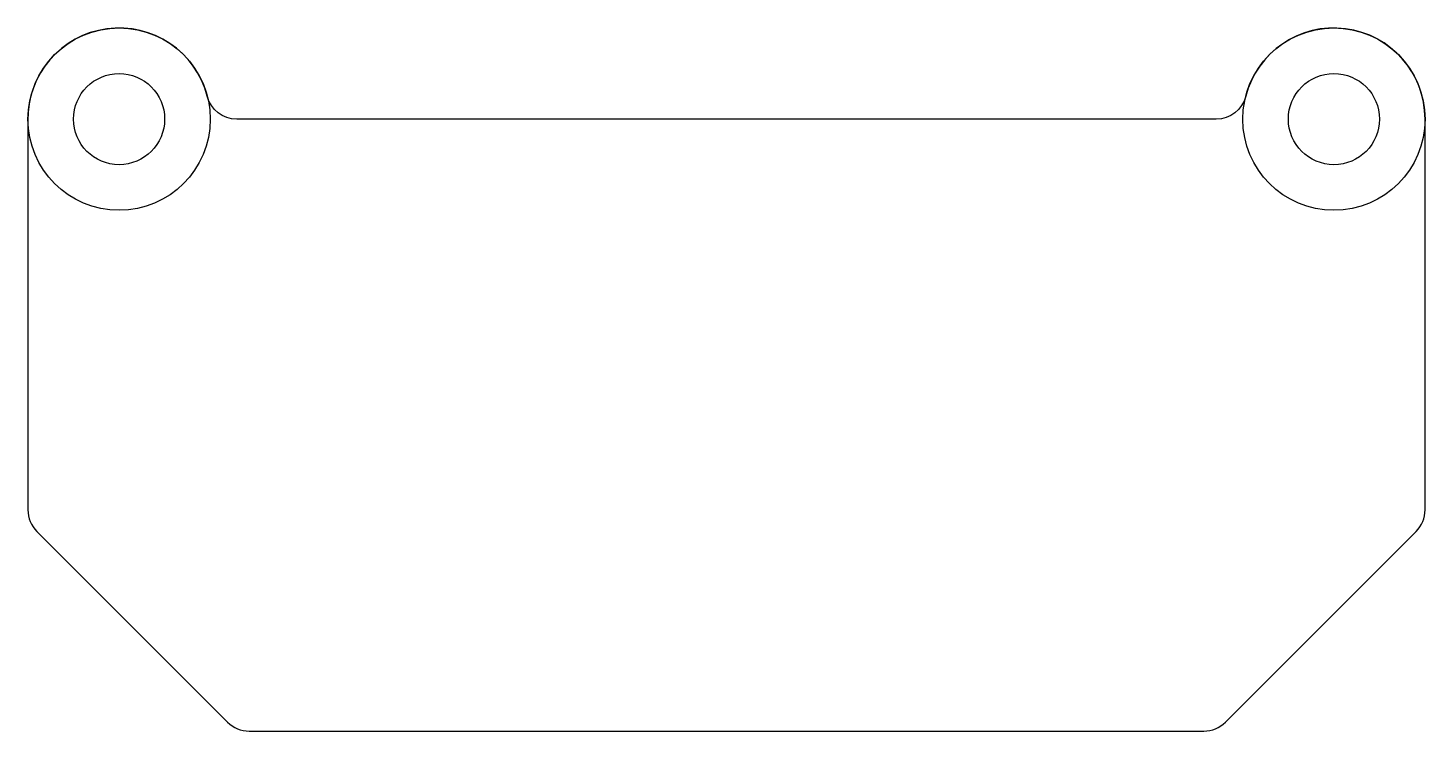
# Model space of a CAD drawing. Header units: inches. Extents: x 0 to 46, y 0 to 23.1.
import ezdxf

# ---------------------------------------------------------------- set-up
doc = ezdxf.new("R2010")
doc.units = ezdxf.units.IN
doc.header["$MEASUREMENT"] = 0
for name, color, linetype in [('基板', 4, 'Continuous'), ('穴', 40, 'Continuous'), ('進入禁止', 1, 'Continuous')]:
    doc.layers.add(name, color=color, linetype=linetype)

msp = doc.modelspace()

# ---------------------------------------------------------------- linework, layer by layer
at = {"layer": '基板'}
msp.add_lwpolyline([(0, 20.143), (0, 7.281, 0.198912), (0.293, 6.574), (6.574, 0.293, 0.198912), (7.281, 0), (23, 0), (38.719, 0, 0.198912), (39.427, 0.293), (45.707, 6.574, 0.198912), (46, 7.281), (46, 20.143, 0.881018), (40.095, 20.893, -0.341999), (39.127, 20.143), (6.873, 20.143, -0.342008), (5.905, 20.893, 0.889136), (0, 20.089)], format="xyb", dxfattribs=at)
at = {"layer": '穴'}
for centre in [(3, 20.143), (43, 20.143)]:
    msp.add_circle(centre, 1.5, dxfattribs=at)
at = {"layer": '進入禁止'}
for centre in [(3, 20.143), (43, 20.143)]:
    msp.add_circle(centre, 3, dxfattribs=at)

doc.saveas('drawing.dxf')
